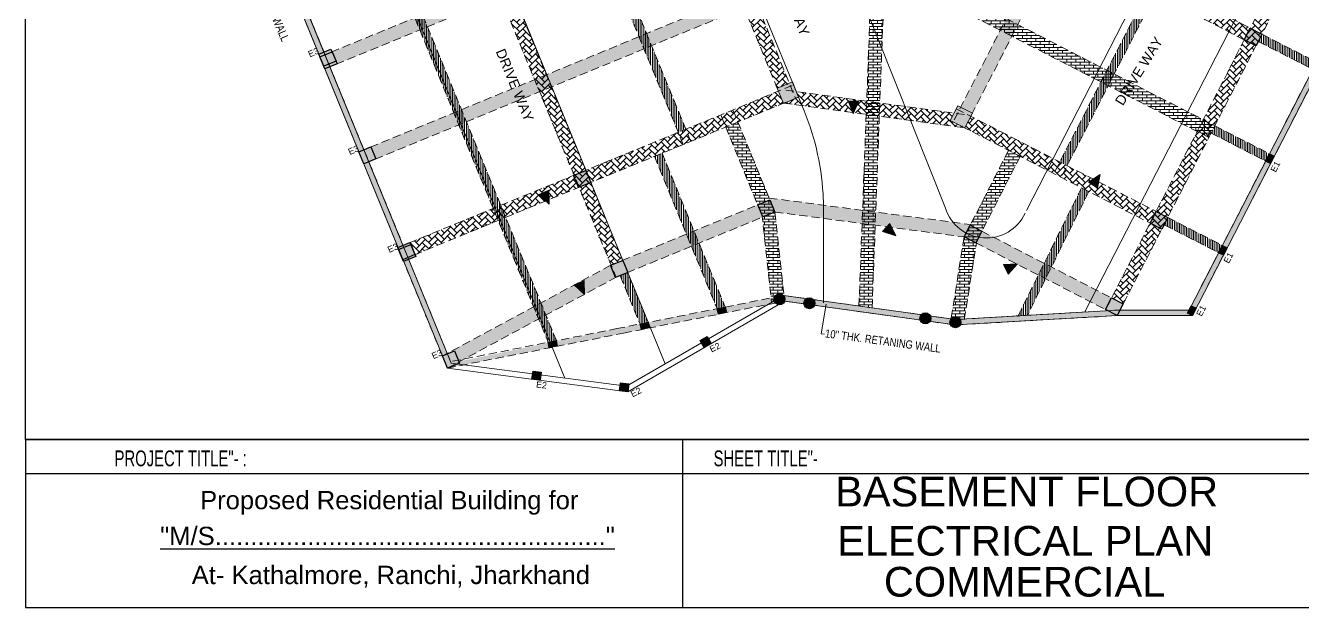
# Model space of a CAD drawing. Header units: inches. Extents: x -13956017 to 293115509, y -946740 to -305538.
# Drawn here: x 1187607 to 1189943, y -916440 to -915376 of the extents above; entities that cross this region are included whole.
import ezdxf
from ezdxf.enums import TextEntityAlignment as Align

# ---------------------------------------------------------------- set-up
doc = ezdxf.new("R2010")
doc.units = ezdxf.units.IN
doc.header["$LTSCALE"] = 6
doc.linetypes.add('CONTINOUS', pattern=[2000000.0, 1000000.0, 1000000.0])
doc.linetypes.add('DASHED2', pattern=[0.375, 0.25, -0.125])
for name, color, linetype in [('A-CUTOUT', 3, 'CONTINOUS'), ('COLL SIZE', 160, 'Continuous'), ('DIM', 7, 'Continuous'), ('door', 5, 'Continuous'), ('FITTING', 24, 'Continuous'), ('WAL', 7, 'Continuous')]:
    doc.layers.add(name, color=color, linetype=linetype)
for name, color, linetype, lineweight in [('col hatch', 13, 'Continuous', 30), ('COL MARK', 210, 'Continuous', 18), ('column', 240, 'Continuous', 25), ('TEX', 250, 'Continuous', 30), ('v.b', 200, 'Continuous', 5), ('W', 250, 'Continuous', 5), ('wall', 7, 'Continuous', 30), ('wall high', 7, 'Continuous', 30), ('wall new', 3, 'Continuous', 25)]:
    doc.layers.add(name, color=color, linetype=linetype, lineweight=lineweight)
doc.styles.add('ARI', font='arial.ttf')
doc.styles.add('style2', font='eurr____.ttf')
doc.styles.add('TYTLE-TEXT', font='swissel.ttf', dxfattribs={"width": 0.75, "height": 250})
doc.dimstyles.new('Copy(2) of AA', dxfattribs={"dimtxt": 12, "dimasz": 4, "dimexe": 0.18, "dimexo": 0, "dimgap": 0.09, "dimtad": 0, "dimdec": 0, "dimzin": 0, "dimdsep": 46, "dimlunit": 3, "dimtxsty": 'ARI', "dimblk": 'OBLIQUE', "dimcen": 0.09, "dimclrd": 7, "dimclre": 7, "dimclrt": 7, "dimadec": 0, "dimazin": 0, "dimtfac": 1, "dimtdec": 0, "dimtofl": 0, "dimtmove": 0, "dimatfit": 3, "dimfxl": 1, "dimtolj": 1, "dimtzin": 0, "dimlwd": 5, "dimlwe": 5, "dimarcsym": 0})
pattern_1 = [(45, (49470.0205, -13240.949), (0, 11.494727835), [24.384, -8.128]), (135, (49475.768, -13235.202), (1e-15, 11.494727835), [24.384, -8.128])]
pattern_2 = [(45, (58243.929, -13240.949), (0, 11.494727835), [24.384, -8.128]), (135, (58249.6764, -13235.202), (1e-15, 11.494727835), [24.384, -8.128])]
pattern_3 = [(0, (58243.929, -13240.949), (0, 5.419344), []), (90, (58243.929, -13240.949), (-8.128, 5.419344), [5.419344, -5.419344])]
pattern_4 = [(0, (49470.0205, -13240.949), (0, 5.419344), []), (90, (49470.0205, -13240.949), (-8.128, 5.419344), [5.419344, -5.419344])]
pattern_5 = [(90, (58243.929, -13240.949), (-3.175, 0), [])]

# ---------------------------------------------------------------- blocks, each defined once
blk = doc.blocks.new('_Oblique')
at = {"layer": 'DIM', "color": 0, "lineweight": -2}
blk.add_line((-0.5, -0.5), (0.5, 0.5), dxfattribs=at)

msp = doc.modelspace()

# ---------------------------------------------------------------- hatches: boundary and pattern name
at = {"layer": 'A-CUTOUT', "lineweight": 0, "ltscale": 0.3, "true_color": 0xffc6b3}
h = msp.add_hatch(dxfattribs=at)
h.set_pattern_fill('AR-BRSTD', color=31, scale=0.08)
h.set_pattern_definition(pattern_3)
h.paths.add_polyline_path([(1189134.4, -915821.1), (1189149.9, -915409.6), (1189159.9, -915144.8), (1189163.2, -915055.9), (1189186.8, -915068), (1189181.6, -915206), (1189171.9, -915461.7), (1189164.6, -915656.8), (1189156.8, -915863.8), (1189155.7, -915892.2), (1189131.8, -915888.9)])
h = msp.add_hatch(dxfattribs=at)
h.set_pattern_fill('AR-BRSTD', color=31, scale=0.08)
h.set_pattern_definition(pattern_3)
h.paths.add_polyline_path([(1188239, -915597.7), (1189157, -915220.5), (1189156, -915246.8), (1188248.2, -915619.8)])
h = msp.add_hatch(dxfattribs=at)
h.set_pattern_fill('AR-BRSTD', color=31, scale=0.08)
h.set_pattern_definition([(0, (58330.0704, -13073.283), (0, 5.419344), []), (90, (58330.07, -13073.283), (-8.128, 5.419344), [5.419344, -5.419344])])
h.paths.add_polyline_path([(1189537.6, -915460.1), (1189771.7, -915580.4), (1189782.7, -915559.1), (1189180, -915249.4), (1189179, -915275.9)])
h = msp.add_hatch(dxfattribs=at)
h.set_pattern_fill('AR-BRSTD', color=31, scale=0.08)
h.set_pattern_definition(pattern_4)
h.paths.add_polyline_path([(1188910.3, -915552.3), (1188977.9, -915715.6), (1188994.7, -915869.7), (1188971.9, -915882.2), (1188954.5, -915722.9), (1188888.1, -915561.4)])
h = msp.add_hatch(dxfattribs=at)
h.set_pattern_fill('AR-BRSTD', color=31, scale=0.08)
h.set_pattern_definition(pattern_4)
h.paths.add_polyline_path([(1189392.9, -915628.5), (1189324.1, -915762.5), (1189300.2, -915912.4), (1189308.8, -915913.6), (1189324.5, -915912.5), (1189347.2, -915770), (1189426.7, -915615.1), (1189405.4, -915604.1)])
at = {"layer": 'col hatch', "ltscale": 100, "true_color": 0x52271e}
h = msp.add_hatch(color=19, dxfattribs=at)
h.dxf.hatch_style = 1
h.paths.add_polyline_path([(1188841.2, -915952), (1188854.2, -915944.5), (1188861.7, -915957.4), (1188848.8, -915965)])
h = msp.add_hatch(color=19, dxfattribs=at)
h.dxf.hatch_style = 1
h.paths.add_polyline_path([(1188535.7, -916008), (1188550.6, -916009.9), (1188548.6, -916024.8), (1188533.7, -916022.8)])
h = msp.add_hatch(color=19, dxfattribs=at)
h.dxf.hatch_style = 1
h.paths.add_polyline_path([(1188695.9, -916029.1), (1188710.8, -916031), (1188708.9, -916045.9), (1188694, -916043.9)])
at = {"layer": 'COL MARK', "lineweight": 30, "true_color": 0xffc6b3}
h = msp.add_hatch(color=31, dxfattribs=at)
h.dxf.hatch_style = 1
h.paths.add_polyline_path([(1188982.2, -915490.3), (1189009.9, -915478.9), (1189021.3, -915506.6), (1188993.6, -915518.1)])
at = {"layer": 'COL MARK'}
h = msp.add_hatch(color=256, dxfattribs=at)
h.dxf.hatch_style = 1
h.paths.add_polyline_path([(1188982.2, -915490.3), (1189009.9, -915478.9), (1189021.3, -915506.6), (1188993.6, -915518.1)])
at = {"layer": 'COL MARK', "lineweight": 30, "true_color": 0xffc6b3}
h = msp.add_hatch(color=31, dxfattribs=at)
h.dxf.hatch_style = 1
h.paths.add_polyline_path([(1189312.4, -915522.6), (1189339.1, -915536.3), (1189325.3, -915563), (1189298.7, -915549.3)])
at = {"layer": 'COL MARK'}
h = msp.add_hatch(color=256, dxfattribs=at)
h.dxf.hatch_style = 1
h.paths.add_polyline_path([(1189312.4, -915522.6), (1189339.1, -915536.3), (1189325.3, -915563), (1189298.7, -915549.3)])
at = {"layer": 'COLL SIZE', "lineweight": 25, "ltscale": 100, "true_color": 0xffc6b3}
h = msp.add_hatch(color=31, dxfattribs=at)
h.dxf.hatch_style = 1
h.paths.add_polyline_path([(1189875.5, -915623.7), (1189882.4, -915610.3), (1189891.3, -915614.9), (1189884.4, -915628.2)])
at = {"layer": 'COLL SIZE', "ltscale": 100}
h = msp.add_hatch(color=256, dxfattribs=at)
h.dxf.hatch_style = 1
h.paths.add_polyline_path([(1189875.5, -915623.6), (1189882.4, -915610.3), (1189891.3, -915614.9), (1189884.4, -915628.2)])
at = {"layer": 'COLL SIZE', "lineweight": 25, "ltscale": 100, "true_color": 0xffc6b3}
h = msp.add_hatch(color=31, dxfattribs=at)
h.dxf.hatch_style = 1
h.paths.add_polyline_path([(1189789.4, -915791.3), (1189796.2, -915778), (1189805.1, -915782.5), (1189798.3, -915795.9)])
at = {"layer": 'COLL SIZE', "ltscale": 100}
h = msp.add_hatch(color=256, dxfattribs=at)
h.dxf.hatch_style = 1
h.paths.add_polyline_path([(1189789.4, -915791.3), (1189796.2, -915778), (1189805.1, -915782.5), (1189798.3, -915795.9)])
at = {"layer": 'COLL SIZE', "lineweight": 25, "ltscale": 100, "true_color": 0xffc6b3}
h = msp.add_hatch(color=31, dxfattribs=at)
h.dxf.hatch_style = 1
h.paths.add_polyline_path([(1188872.6, -915893.8), (1188887.3, -915890.8), (1188889.3, -915900.5), (1188874.7, -915903.6)])
h = msp.add_hatch(color=31, dxfattribs=at)
h.dxf.hatch_style = 1
h.paths.add_polyline_path([(1189732.6, -915901.9), (1189739.4, -915888.5), (1189748.3, -915893.1), (1189741.5, -915906.4)])
at = {"layer": 'COLL SIZE', "ltscale": 100}
h = msp.add_hatch(color=256, dxfattribs=at)
h.dxf.hatch_style = 1
h.paths.add_polyline_path([(1189732.6, -915901.9), (1189739.4, -915888.5), (1189748.3, -915893.1), (1189741.5, -915906.4)])
at = {"layer": 'COLL SIZE', "lineweight": 25, "ltscale": 100, "true_color": 0xffc6b3}
h = msp.add_hatch(color=31, dxfattribs=at)
h.dxf.hatch_style = 1
h.paths.add_polyline_path([(1188731.7, -915921.9), (1188746.4, -915918.8), (1188748.4, -915928.6), (1188733.8, -915931.7)])
h = msp.add_hatch(color=31, dxfattribs=at)
h.dxf.hatch_style = 1
h.paths.add_polyline_path([(1188563.4, -915955.2), (1188578.1, -915952.3), (1188580, -915962.1), (1188565.3, -915965)])
at = {"layer": 'column', "ltscale": 10, "true_color": 0xffc6b3}
h = msp.add_hatch(color=31, dxfattribs=at)
h.dxf.hatch_style = 1
h.paths.add_polyline_path([(1189847.5, -915380.4), (1189868.8, -915391.4), (1189857.9, -915412.8), (1189836.5, -915401.8)])
at = {"layer": 'column', "ltscale": 10}
h = msp.add_hatch(color=256, dxfattribs=at)
h.dxf.hatch_style = 1
h.paths.add_polyline_path([(1189847.5, -915380.4), (1189868.8, -915391.4), (1189857.9, -915412.8), (1189836.5, -915401.8)])
h = msp.add_hatch(color=256, dxfattribs=at)
h.dxf.hatch_style = 1
h.paths.add_polyline_path([(1188143.9, -915428.2), (1188166.1, -915419), (1188175.3, -915441.1), (1188153.1, -915450.3)])
at = {"layer": 'column', "ltscale": 10, "true_color": 0xffc6b3}
h = msp.add_hatch(color=31, dxfattribs=at)
h.dxf.hatch_style = 1
h.paths.add_polyline_path([(1188145.8, -915432.9), (1188168, -915423.7), (1188177.2, -915445.9), (1188155, -915455.1)])
h = msp.add_hatch(color=31, dxfattribs=at)
h.dxf.hatch_style = 1
h.paths.add_polyline_path([(1188216.8, -915606.9), (1188239, -915597.7), (1188248.2, -915619.8), (1188226, -915629)])
at = {"layer": 'column', "ltscale": 10}
h = msp.add_hatch(color=256, dxfattribs=at)
h.dxf.hatch_style = 1
h.paths.add_polyline_path([(1188216.8, -915606.9), (1188239, -915597.7), (1188248.2, -915619.8), (1188226, -915629)])
at = {"layer": 'column', "ltscale": 10, "true_color": 0xffc6b3}
h = msp.add_hatch(color=31, dxfattribs=at)
h.dxf.hatch_style = 1
h.paths.add_polyline_path([(1188609.9, -915649.8), (1188632.1, -915640.7), (1188641.2, -915662.9), (1188619, -915672)])
at = {"layer": 'column', "ltscale": 10}
h = msp.add_hatch(color=256, dxfattribs=at)
h.dxf.hatch_style = 1
h.paths.add_polyline_path([(1188609.9, -915649.8), (1188632.1, -915640.7), (1188641.2, -915662.9), (1188619, -915672)])
at = {"layer": 'column', "ltscale": 10, "true_color": 0xffc6b3}
h = msp.add_hatch(color=31, dxfattribs=at)
h.dxf.hatch_style = 1
h.paths.add_polyline_path([(1188946.7, -915703.8), (1188968.9, -915694.7), (1188978, -915716.9), (1188955.8, -915726)])
at = {"layer": 'column', "ltscale": 10}
h = msp.add_hatch(color=256, dxfattribs=at)
h.dxf.hatch_style = 1
h.paths.add_polyline_path([(1188946.7, -915703.8), (1188968.9, -915694.7), (1188978, -915716.9), (1188955.8, -915726)])
at = {"layer": 'column', "ltscale": 10, "true_color": 0xffc6b3}
h = msp.add_hatch(color=31, dxfattribs=at)
h.dxf.hatch_style = 1
h.paths.add_polyline_path([(1189675.2, -915715.8), (1189696.5, -915726.7), (1189685.6, -915748.1), (1189664.2, -915737.1)])
at = {"layer": 'column', "ltscale": 10}
h = msp.add_hatch(color=256, dxfattribs=at)
h.dxf.hatch_style = 1
h.paths.add_polyline_path([(1189675.2, -915715.8), (1189696.5, -915726.7), (1189685.6, -915748.1), (1189664.2, -915737.1)])
at = {"layer": 'column', "ltscale": 10, "true_color": 0xffc6b3}
h = msp.add_hatch(color=31, dxfattribs=at)
h.dxf.hatch_style = 1
h.paths.add_polyline_path([(1189335, -915741.1), (1189356.4, -915752.1), (1189345.4, -915773.4), (1189324.1, -915762.5)])
at = {"layer": 'column', "ltscale": 10}
h = msp.add_hatch(color=256, dxfattribs=at)
h.dxf.hatch_style = 1
h.paths.add_polyline_path([(1189335, -915741.1), (1189356.4, -915752.1), (1189345.4, -915773.4), (1189324.1, -915762.5)])
at = {"layer": 'column', "ltscale": 10, "true_color": 0xffc6b3}
h = msp.add_hatch(color=31, dxfattribs=at)
h.dxf.hatch_style = 1
h.paths.add_polyline_path([(1188288.3, -915782), (1188310.5, -915772.8), (1188319.7, -915794.9), (1188297.5, -915804.1)])
at = {"layer": 'column', "ltscale": 10}
h = msp.add_hatch(color=256, dxfattribs=at)
h.dxf.hatch_style = 1
h.paths.add_polyline_path([(1188289.8, -915785.5), (1188312, -915776.3), (1188321.2, -915798.5), (1188299, -915807.7)])
at = {"layer": 'column', "ltscale": 10, "true_color": 0xffc6b3}
h = msp.add_hatch(color=31, dxfattribs=at)
h.dxf.hatch_style = 1
h.paths.add_polyline_path([(1188677.5, -915814.4), (1188699.7, -915805.3), (1188708.9, -915827.5), (1188686.7, -915836.6)])
at = {"layer": 'column', "ltscale": 10}
h = msp.add_hatch(color=256, dxfattribs=at)
h.dxf.hatch_style = 1
h.paths.add_polyline_path([(1188677.5, -915814.4), (1188699.7, -915805.3), (1188708.9, -915827.5), (1188686.7, -915836.6)])
at = {"layer": 'column', "ltscale": 10, "true_color": 0xffc6b3}
h = msp.add_hatch(color=31, dxfattribs=at)
h.dxf.hatch_style = 1
edge = h.paths.add_edge_path()
edge.add_arc((1188986.4, -915876.6), 10, 0, 360)
h = msp.add_hatch(color=31, dxfattribs=at)
h.dxf.hatch_style = 1
edge = h.paths.add_edge_path()
edge.add_arc((1188986.4, -915876.6), 10, 0, 360)
at = {"layer": 'column', "ltscale": 10}
h = msp.add_hatch(color=256, dxfattribs=at)
h.dxf.hatch_style = 1
edge = h.paths.add_edge_path()
edge.add_arc((1188986.4, -915876.6), 10, 0, 360)
h = msp.add_hatch(color=256, dxfattribs=at)
h.dxf.hatch_style = 1
edge = h.paths.add_edge_path()
edge.add_arc((1188986.4, -915876.6), 10, 0, 360)
at = {"layer": 'column', "ltscale": 10, "true_color": 0xffc6b3}
h = msp.add_hatch(color=31, dxfattribs=at)
h.dxf.hatch_style = 1
edge = h.paths.add_edge_path()
edge.add_arc((1189041.2, -915883.8), 10, 0, 360)
h = msp.add_hatch(color=31, dxfattribs=at)
h.dxf.hatch_style = 1
edge = h.paths.add_edge_path()
edge.add_arc((1189041.2, -915883.8), 10, 0, 360)
at = {"layer": 'column', "ltscale": 10}
h = msp.add_hatch(color=256, dxfattribs=at)
h.dxf.hatch_style = 1
edge = h.paths.add_edge_path()
edge.add_arc((1189041.2, -915883.8), 10, 0, 360)
h = msp.add_hatch(color=256, dxfattribs=at)
h.dxf.hatch_style = 1
edge = h.paths.add_edge_path()
edge.add_arc((1189041.2, -915883.8), 10, 0, 360)
at = {"layer": 'column', "ltscale": 10, "true_color": 0xffc6b3}
h = msp.add_hatch(color=31, dxfattribs=at)
h.dxf.hatch_style = 1
h.paths.add_polyline_path([(1189593.9, -915874.1), (1189615.2, -915885.1), (1189604.2, -915906.4), (1189582.9, -915895.5)])
at = {"layer": 'column', "ltscale": 10}
h = msp.add_hatch(color=256, dxfattribs=at)
h.dxf.hatch_style = 1
h.paths.add_polyline_path([(1189593.9, -915874.1), (1189615.2, -915885.1), (1189604.2, -915906.4), (1189582.9, -915895.5)])
at = {"layer": 'column', "ltscale": 10, "true_color": 0xffc6b3}
h = msp.add_hatch(color=31, dxfattribs=at)
h.dxf.hatch_style = 1
edge = h.paths.add_edge_path()
edge.add_arc((1189253.2, -915911.4), 10, 0, 360)
h = msp.add_hatch(color=31, dxfattribs=at)
h.dxf.hatch_style = 1
edge = h.paths.add_edge_path()
edge.add_arc((1189253.2, -915911.4), 10, 0, 360)
at = {"layer": 'column', "ltscale": 10}
h = msp.add_hatch(color=256, dxfattribs=at)
h.dxf.hatch_style = 1
edge = h.paths.add_edge_path()
edge.add_arc((1189253.2, -915911.4), 10, 0, 360)
h = msp.add_hatch(color=256, dxfattribs=at)
h.dxf.hatch_style = 1
edge = h.paths.add_edge_path()
edge.add_arc((1189253.2, -915911.4), 10, 0, 360)
at = {"layer": 'column', "ltscale": 10, "true_color": 0xffc6b3}
h = msp.add_hatch(color=31, dxfattribs=at)
h.dxf.hatch_style = 1
edge = h.paths.add_edge_path()
edge.add_arc((1189308.1, -915918.6), 10, 0, 360)
h = msp.add_hatch(color=31, dxfattribs=at)
h.dxf.hatch_style = 1
edge = h.paths.add_edge_path()
edge.add_arc((1189308.1, -915918.6), 10, 0, 360)
at = {"layer": 'column', "ltscale": 10}
h = msp.add_hatch(color=256, dxfattribs=at)
h.dxf.hatch_style = 1
edge = h.paths.add_edge_path()
edge.add_arc((1189308.1, -915918.6), 10, 0, 360)
h = msp.add_hatch(color=256, dxfattribs=at)
h.dxf.hatch_style = 1
edge = h.paths.add_edge_path()
edge.add_arc((1189308.1, -915918.6), 10, 0, 360)
at = {"layer": 'column', "ltscale": 10, "true_color": 0xffc6b3}
h = msp.add_hatch(color=31, dxfattribs=at)
h.dxf.hatch_style = 1
h.paths.add_polyline_path([(1188369.8, -915980.3), (1188392, -915971.1), (1188401.2, -915993.3), (1188379, -916002.5)])
at = {"layer": 'column', "ltscale": 10}
h = msp.add_hatch(color=256, dxfattribs=at)
h.dxf.hatch_style = 1
h.paths.add_polyline_path([(1188369.8, -915980.3), (1188392, -915971.1), (1188401.2, -915993.3), (1188379, -916002.5)])
at = {"layer": 'door', "lineweight": 0, "ltscale": 0.3, "true_color": 0xffc6b3}
h = msp.add_hatch(dxfattribs=at)
h.set_pattern_fill('AR-HBONE', color=31, scale=0.08)
h.set_pattern_definition(pattern_2)
h.paths.add_polyline_path([(1189317.7, -915525.4), (1189723.5, -914735.5), (1189652, -914583.2), (1189470.4, -914403.6), (1189411, -914183.2), (1189185.5, -914218.1), (1188748.2, -914460.5), (1188725.9, -914474.6), (1188524.9, -914615.6), (1188515.2, -914590.7), (1188710.3, -914454), (1189178.6, -914194.5), (1189417.3, -914158), (1189432.7, -914171.6), (1189491.9, -914391.1), (1189668.6, -914566.5), (1189672.7, -914570.9), (1189748.6, -914739.2), (1189339.1, -915536.3)])
h = msp.add_hatch(dxfattribs=at)
h.set_pattern_fill('AR-HBONE', color=31, scale=0.08)
h.set_pattern_definition(pattern_2)
h.paths.add_polyline_path([(1188982.2, -915490.3), (1188600.8, -914562.3), (1188620.8, -914548.3), (1189004.8, -915482.3)])
h = msp.add_hatch(dxfattribs=at)
h.set_pattern_fill('AR-HBONE', color=31, scale=0.08)
h.set_pattern_definition(pattern_1)
h.paths.add_polyline_path([(1190094.7, -914899.2), (1189755.8, -914725.1), (1189729.1, -914711.4), (1189710.4, -914727.1), (1189164.2, -915029.8), (1188868.9, -915135.8), (1188168, -915423.8), (1188177.2, -915445.9), (1188878, -915157.9), (1189163.3, -915055.3), (1189196.8, -915039.1), (1189415.5, -914918), (1189705.6, -914757.2), (1189744.8, -914746.5), (1190083.7, -914920.6)])
h = msp.add_hatch(dxfattribs=at)
h.set_pattern_fill('AR-HBONE', color=31, scale=0.08)
h.set_pattern_definition(pattern_1)
h.paths.add_polyline_path([(1189625.6, -915864.8), (1190105.1, -914931.6), (1190083.7, -914920.6), (1189593.9, -915874.1), (1189615.2, -915885.1)])
h = msp.add_hatch(dxfattribs=at)
h.set_pattern_fill('AR-HBONE', color=31, scale=0.08)
h.set_pattern_definition(pattern_1)
h.paths.add_polyline_path([(1188340.4, -914994), (1188362.6, -914984.9), (1188699.7, -915805.3), (1188677.7, -915814.4)])
h = msp.add_hatch(dxfattribs=at)
h.set_pattern_fill('AR-HBONE', color=31, scale=0.08)
h.set_pattern_definition(pattern_1)
h.paths.add_polyline_path([(1189623.7, -915292.5), (1189857.9, -915412.8), (1189868.8, -915391.4), (1189190.3, -915042.8), (1189163.2, -915055.9)])
h = msp.add_hatch(dxfattribs=at)
h.set_pattern_fill('AR-HBONE', color=31, scale=0.08)
h.set_pattern_definition(pattern_1)
h.paths.add_polyline_path([(1188747.7, -915619.1), (1188993.6, -915518), (1188984.5, -915495.9), (1188310.5, -915772.8), (1188319.7, -915794.9)])
h = msp.add_hatch(dxfattribs=at)
h.set_pattern_fill('AR-HBONE', color=31, scale=0.08)
h.set_pattern_definition(pattern_2)
h.paths.add_polyline_path([(1189017.2, -915496.6), (1189021.3, -915506.6), (1188994.5, -915517.7), (1189325.3, -915563), (1189298.7, -915549.3), (1189303.5, -915535.8)])
h = msp.add_hatch(dxfattribs=at)
h.set_pattern_fill('AR-HBONE', color=31, scale=0.08)
h.set_pattern_definition(pattern_1)
h.paths.add_polyline_path([(1189451.4, -915627.8), (1189685.6, -915748.1), (1189696.6, -915726.8), (1189336.3, -915541.7), (1189325.3, -915563)])
h = msp.add_hatch(dxfattribs=at)
h.set_pattern_fill('AR-HBONE', color=31, scale=0.08)
h.set_pattern_definition(pattern_1)
h.paths.add_polyline_path([(1188400.3, -915991.1), (1188686.7, -915836.6), (1188978, -915716.9), (1189324.1, -915762.5), (1189582.9, -915895.5), (1189593.9, -915874.1), (1189335, -915741.1), (1189331.2, -915739.2), (1188974.6, -915692.2), (1188968.8, -915694.6), (1188677.5, -915814.4), (1188391, -915968.9)])
at = {"layer": 'FITTING', "lineweight": 0, "ltscale": 0.3, "true_color": 0xffc6b3}
h = msp.add_hatch(dxfattribs=at)
h.set_pattern_fill('ANSI31', color=31, angle=45)
h.set_pattern_definition(pattern_5)
h.paths.add_polyline_path([(1188527.1, -915866.7), (1188563.4, -915955.2), (1188578.4, -915952.2), (1188094.4, -914774.5), (1188080.5, -914780.2), (1188291.4, -915293.4), (1188434, -915640.3)])
h = msp.add_hatch(dxfattribs=at)
h.set_pattern_fill('ANSI31', color=31, angle=45)
h.set_pattern_definition(pattern_5)
h.paths.add_polyline_path([(1189512.3, -915599.6), (1189499.1, -915625.3), (1189512.4, -915632.2), (1189921, -914837), (1189907.6, -914830.1)])
h = msp.add_hatch(dxfattribs=at)
h.set_pattern_fill('ANSI31', color=31, angle=45)
h.set_pattern_definition([(90, (58241.1543, -13242.0894), (-3.175, 0), [])])
h.paths.add_polyline_path([(1188550.7, -914921.9), (1188815.2, -915565.4), (1188801.3, -915571.1), (1188531.8, -914915.3), (1188545.7, -914909.6)])
h = msp.add_hatch(dxfattribs=at)
h.set_pattern_fill('ANSI31', color=31, angle=45)
h.set_pattern_definition([(90, (57996.5788, -13722.2893), (-3.175, 0), [])])
h.paths.add_polyline_path([(1189877.4, -915396), (1189968.5, -915442.8), (1189961.6, -915456.1), (1189861.8, -915404.9), (1189868.7, -915391.5)])
h = msp.add_hatch(dxfattribs=at)
h.set_pattern_fill('ANSI31', color=31, angle=45)
h.set_pattern_definition([(90, (57910.4174, -13889.958), (-3.175, 0), [])])
h.paths.add_polyline_path([(1189791.2, -915563.7), (1189882.3, -915610.5), (1189875.4, -915623.8), (1189775.7, -915572.6), (1189782.5, -915559.2)])
h = msp.add_hatch(dxfattribs=at)
h.set_pattern_fill('ANSI31', color=31, angle=45)
h.set_pattern_definition(pattern_5)
h.paths.add_polyline_path([(1188765.4, -915633.5), (1188757.7, -915615), (1188771.6, -915609.3), (1188887.3, -915890.8), (1188872.3, -915893.7)])
h = msp.add_hatch(dxfattribs=at)
h.set_pattern_fill('ANSI31', color=31, angle=45)
h.set_pattern_definition(pattern_5)
h.paths.add_polyline_path([(1189513.5, -915723.7), (1189538.8, -915672.8), (1189552.2, -915679.6), (1189439.8, -915905.9), (1189422.6, -915906.9)])
h = msp.add_hatch(dxfattribs=at)
h.set_pattern_fill('ANSI31', color=31, angle=45)
h.set_pattern_definition([(90, (57824.2613, -14057.6167), (-3.175, 0), [])])
h.paths.add_polyline_path([(1189705.1, -915731.3), (1189796.1, -915778.1), (1189789.3, -915791.5), (1189689.5, -915740.2), (1189696.4, -915726.9)])
h = msp.add_hatch(dxfattribs=at)
h.set_pattern_fill('ANSI31', color=31, angle=45)
h.set_pattern_definition([(90, (58103.0232, -13269.0215), (-3.175, 0), [])])
h.paths.add_polyline_path([(1188696.9, -915837.8), (1188695, -915833.2), (1188708.9, -915827.5), (1188746.4, -915918.8), (1188731.4, -915921.8)])
at = {"layer": 'W', "ltscale": 10}
h = msp.add_hatch(color=256, dxfattribs=at)
h.dxf.hatch_style = 1
h.paths.add_polyline_path([(1189111.8, -915513.4), (1189121.1, -915537.2), (1189131.7, -915514)])
h = msp.add_hatch(color=256, dxfattribs=at)
h.dxf.hatch_style = 1
h.paths.add_polyline_path([(1189568.3, -915673.2), (1189572.8, -915648.1), (1189551.6, -915662.3)])
h = msp.add_hatch(color=256, dxfattribs=at)
h.dxf.hatch_style = 1
h.paths.add_polyline_path([(1188546.5, -915684.8), (1188565, -915702.3), (1188564.8, -915676.8)])
h = msp.add_hatch(color=256, dxfattribs=at)
h.dxf.hatch_style = 1
h.paths.add_polyline_path([(1189175, -915752.8), (1189199.4, -915760.4), (1189187.9, -915737.6)])
h = msp.add_hatch(color=256, dxfattribs=at)
h.dxf.hatch_style = 1
h.paths.add_polyline_path([(1189404.7, -915830.9), (1189421.6, -915811.8), (1189396.1, -915813)])
h = msp.add_hatch(color=256, dxfattribs=at)
h.dxf.hatch_style = 1
h.paths.add_polyline_path([(1188611.1, -915850), (1188629.6, -915867.6), (1188629.3, -915842.1)])
at = {"layer": 'wall new', "lineweight": 9, "ltscale": 6, "true_color": 0xffc6b3}
h = msp.add_hatch(dxfattribs=at)
h.set_pattern_fill('AR-CONC', color=31, scale=0.06)
h.set_pattern_definition([(50, (67980.661, -13240.949), (10.93108014, -0.95634513), [1.143, -12.573]), (355, (67980.661, -13240.949), (-2.114605285, 11.46341071), [0.9144, -10.05843505]), (100.4514447, (67981.572, -13241.029), (8.816474825, 10.507065115), [0.97140053, -10.68541468]), (46.1842, (67980.66, -13237.901), (16.26474245, -2.52253968), [1.7145, -18.8595]), (96.6355576, (67982.016, -13238.111), (14.24424804, 14.84556748), [1.45710139, -16.02813649]), (351.1841512, (67980.66, -13237.901), (14.24424804, 14.84556748), [1.37159802, -15.08758392]), (21, (67982.185, -13238.663), (9.096863476, -6.13591189), [1.143, -12.573]), (326, (67982.185, -13238.663), (3.7081217, 11.05127797), [0.9144, -10.0584]), (71.451445, (67982.943, -13239.174), (12.80498516, 4.91536613), [0.97140053, -10.68539626]), (37.5, (67980.6607, -13240.949), (0.185316195, 5.073302332), [0, -9.93648, 0, -10.2108, 0, -10.0965]), (7.5, (67980.6607, -13240.949), (4.00917975, 6.01083449), [0, -5.82168, 0, -9.70788, 0, -3.8481]), (327.5, (67977.262, -13240.949), (8.13543571, -0.34372464), [0, -3.81, 0, -11.8872, 0, -15.7734]), (317.5, (67975.738, -13240.949), (8.887750883, 1.525589462), [0, -4.953, 0, -7.89432, 0, -11.2014])])
h.paths.add_polyline_path([(1189176.3, -915905.2), (1189307.4, -915923.5), (1189416.1, -915917.3), (1189530.7, -915910.7), (1189604.2, -915906.4), (1189741.5, -915906.4), (1190465.9, -914496.6), (1189335.3, -913374), (1188682.7, -913641.5), (1188741.9, -913785), (1187653.7, -914230.5), (1188379, -916002.5), (1188696.2, -915939.5), (1188995.8, -915879.9)])
h.paths.add_polyline_path([(1189177.6, -915895.3), (1189307.8, -915913.5), (1189415.5, -915907.3), (1189530.2, -915900.7), (1189604, -915896.4), (1189735.4, -915896.4), (1190453.7, -914498.6), (1189333, -913385.8), (1188695.7, -913646.9), (1188755, -913790.5), (1187666.8, -914235.9), (1188386.1, -915993.3), (1188693.8, -915929.3), (1188993.8, -915869.5)], flags=16)

# ---------------------------------------------------------------- linework, layer by layer
at = {"layer": 'col hatch', "color": 19, "ltscale": 100, "true_color": 0x52271e}
for points, elevation in [([(1188841.2, -915952), (1188854.2, -915944.5), (1188861.7, -915957.4), (1188848.8, -915965), (1188841.2, -915952)], 886.4), ([(1188535.7, -916008), (1188550.6, -916009.9), (1188548.6, -916024.8), (1188533.7, -916022.8), (1188535.7, -916008)], -2162.3), ([(1188695.9, -916029.1), (1188710.8, -916031), (1188708.9, -916045.9), (1188694, -916043.9), (1188695.9, -916029.1)], -84.6)]:
    msp.add_lwpolyline(points, dxfattribs=dict(at, elevation=elevation))
at = {"layer": 'COL MARK', "color": 31, "true_color": 0xffc6b3, "elevation": -84.6}
for points in [[(1188982.2, -915490.3), (1189009.9, -915478.9), (1189021.3, -915506.6), (1188993.6, -915518.1)], [(1189312.4, -915522.6), (1189339.1, -915536.3), (1189325.3, -915563), (1189298.7, -915549.3)]]:
    msp.add_lwpolyline(points, close=True, dxfattribs=at)
at = {"layer": 'COL MARK', "elevation": -84.6}
for points in [[(1188982.2, -915490.3), (1189009.9, -915478.9), (1189021.3, -915506.6), (1188993.6, -915518.1)], [(1189312.4, -915522.6), (1189339.1, -915536.3), (1189325.3, -915563), (1189298.7, -915549.3)]]:
    msp.add_lwpolyline(points, close=True, dxfattribs=at)
at = {"layer": 'COLL SIZE', "color": 31, "lineweight": 25, "ltscale": 100, "true_color": 0xffc6b3}
for points, elevation in [([(1189875.5, -915623.7), (1189882.4, -915610.3), (1189891.3, -915614.9), (1189884.4, -915628.2), (1189875.5, -915623.7)], 3649.8), ([(1189789.4, -915791.3), (1189796.2, -915778), (1189805.1, -915782.5), (1189798.3, -915795.9), (1189789.4, -915791.3)], -84.6), ([(1188872.6, -915893.8), (1188887.3, -915890.8), (1188889.3, -915900.5), (1188874.7, -915903.6), (1188872.6, -915893.8)], -84.6), ([(1189732.6, -915901.9), (1189739.4, -915888.5), (1189748.3, -915893.1), (1189741.5, -915906.4), (1189732.6, -915901.9)], -4053.8), ([(1188731.7, -915921.9), (1188746.4, -915918.8), (1188748.4, -915928.6), (1188733.8, -915931.7), (1188731.7, -915921.9)], -84.6), ([(1188563.4, -915955.2), (1188578.1, -915952.3), (1188580, -915962.1), (1188565.3, -915965), (1188563.4, -915955.2)], -1122)]:
    msp.add_lwpolyline(points, dxfattribs=dict(at, elevation=elevation))
at = {"layer": 'COLL SIZE', "ltscale": 100}
for points, elevation in [([(1189875.5, -915623.6), (1189882.4, -915610.3), (1189891.3, -915614.9), (1189884.4, -915628.2), (1189875.5, -915623.6)], -84.6), ([(1189789.4, -915791.3), (1189796.2, -915778), (1189805.1, -915782.5), (1189798.3, -915795.9), (1189789.4, -915791.3)], -84.6), ([(1189732.6, -915901.9), (1189739.4, -915888.5), (1189748.3, -915893.1), (1189741.5, -915906.4), (1189732.6, -915901.9)], -4053.8)]:
    msp.add_lwpolyline(points, dxfattribs=dict(at, elevation=elevation))
at = {"layer": 'column', "color": 31, "ltscale": 10, "true_color": 0xffc6b3}
for points, elevation in [([(1189847.5, -915380.4), (1189868.8, -915391.4), (1189857.9, -915412.8), (1189836.5, -915401.8), (1189847.5, -915380.4)], -84.6), ([(1188145.8, -915432.9), (1188168, -915423.7), (1188177.2, -915445.9), (1188155, -915455.1), (1188145.8, -915432.9)], -84.6), ([(1188216.8, -915606.9), (1188239, -915597.7), (1188248.2, -915619.8), (1188226, -915629), (1188216.8, -915606.9)], -2210.5), ([(1188609.9, -915649.8), (1188632.1, -915640.7), (1188641.2, -915662.9), (1188619, -915672), (1188609.9, -915649.8)], -84.6), ([(1188946.7, -915703.8), (1188968.9, -915694.7), (1188978, -915716.9), (1188955.8, -915726), (1188946.7, -915703.8)], -84.6), ([(1189675.2, -915715.8), (1189696.5, -915726.7), (1189685.6, -915748.1), (1189664.2, -915737.1), (1189675.2, -915715.8)], -84.6), ([(1189335, -915741.1), (1189356.4, -915752.1), (1189345.4, -915773.4), (1189324.1, -915762.5), (1189335, -915741.1)], -84.6), ([(1188288.3, -915782), (1188310.5, -915772.8), (1188319.7, -915794.9), (1188297.5, -915804.1), (1188288.3, -915782)], -84.6), ([(1188677.5, -915814.4), (1188699.7, -915805.3), (1188708.9, -915827.5), (1188686.7, -915836.6), (1188677.5, -915814.4)], -84.6), ([(1189593.9, -915874.1), (1189615.2, -915885.1), (1189604.2, -915906.4), (1189582.9, -915895.5), (1189593.9, -915874.1)], -4053.8), ([(1188369.8, -915980.3), (1188392, -915971.1), (1188401.2, -915993.3), (1188379, -916002.5), (1188369.8, -915980.3)], -4171.1)]:
    msp.add_lwpolyline(points, dxfattribs=dict(at, elevation=elevation))
at = {"layer": 'column', "ltscale": 10}
for points, elevation in [([(1189847.5, -915380.4), (1189868.8, -915391.4), (1189857.9, -915412.8), (1189836.5, -915401.8), (1189847.5, -915380.4)], -84.6), ([(1188143.9, -915428.2), (1188166.1, -915419), (1188175.3, -915441.1), (1188153.1, -915450.3), (1188143.9, -915428.2)], -4170.6), ([(1188216.8, -915606.9), (1188239, -915597.7), (1188248.2, -915619.8), (1188226, -915629), (1188216.8, -915606.9)], -2210.5), ([(1188609.9, -915649.8), (1188632.1, -915640.7), (1188641.2, -915662.9), (1188619, -915672), (1188609.9, -915649.8)], -84.6), ([(1188946.7, -915703.8), (1188968.9, -915694.7), (1188978, -915716.9), (1188955.8, -915726), (1188946.7, -915703.8)], -84.6), ([(1189675.2, -915715.8), (1189696.5, -915726.7), (1189685.6, -915748.1), (1189664.2, -915737.1), (1189675.2, -915715.8)], -84.6), ([(1189335, -915741.1), (1189356.4, -915752.1), (1189345.4, -915773.4), (1189324.1, -915762.5), (1189335, -915741.1)], -84.6), ([(1188289.8, -915785.5), (1188312, -915776.3), (1188321.2, -915798.5), (1188299, -915807.7), (1188289.8, -915785.5)], -4170.6), ([(1188677.5, -915814.4), (1188699.7, -915805.3), (1188708.9, -915827.5), (1188686.7, -915836.6), (1188677.5, -915814.4)], -84.6), ([(1189593.9, -915874.1), (1189615.2, -915885.1), (1189604.2, -915906.4), (1189582.9, -915895.5), (1189593.9, -915874.1)], -4053.8), ([(1188369.8, -915980.3), (1188392, -915971.1), (1188401.2, -915993.3), (1188379, -916002.5), (1188369.8, -915980.3)], -4171.1)]:
    msp.add_lwpolyline(points, dxfattribs=dict(at, elevation=elevation))
at = {"layer": 'column', "color": 31, "ltscale": 10, "true_color": 0xffc6b3}
for centre in [(1188986.4, -915876.6, 3884.5), (1188986.4, -915876.6, -84.6), (1189041.2, -915883.8, 3884.5), (1189041.2, -915883.8, -84.6), (1189253.2, -915911.4, 3884.5), (1189253.2, -915911.4, -84.6), (1189308.1, -915918.6, 3884.5), (1189308.1, -915918.6, -84.6)]:
    msp.add_circle(centre, 10, dxfattribs=at)
at = {"layer": 'column', "ltscale": 10}
for centre in [(1188986.4, -915876.6, 3884.5), (1188986.4, -915876.6, -84.6), (1189041.2, -915883.8, 3884.5), (1189041.2, -915883.8, -84.6), (1189253.2, -915911.4, 3884.5), (1189253.2, -915911.4, -84.6), (1189308.1, -915918.6, 3884.5), (1189308.1, -915918.6, -84.6)]:
    msp.add_circle(centre, 10, dxfattribs=at)
at = {"layer": 'TEX', "lineweight": 25, "ltscale": 0.3}
msp.add_lwpolyline([(1191395, -916133.2), (1187607.5, -916133.2), (1187607.5, -913266.1), (1191395, -913266.1)], close=True, dxfattribs=at)
at = {"layer": 'v.b', "color": 31, "linetype": 'DASHED2', "ltscale": 10, "true_color": 0xffc6b3}
for p, q in [((1188379, -916002.5, -4171.1), (1187653.7, -914230.5, 956.3)), ((1188386.1, -915993.3, -4099.8), (1187666.8, -914235.9, 956.3)), ((1190453.7, -914498.6, -4170.6), (1189735.4, -915896.4, -4053.8)), ((1190465.9, -914496.6, -4171.1), (1189741.5, -915906.4, -4053.8)), ((1188620.8, -914548.3, 2037.2), (1189015.8, -915508.9, -84.6)), ((1188600.8, -914562.3, 2444), (1188993.6, -915518.1, -84.6)), ((1189734.5, -914714.2, -84.6), (1189304, -915552.1, -84.6)), ((1189755.8, -914725.1, -84.6), (1189325.3, -915563, -84.6)), ((1188080.5, -914780, -8140.2), (1188563.4, -915955.2, -1122)), ((1188094.3, -914774.3, -8140.2), (1188578.4, -915952.2, -82.5)), ((1189918.6, -914808.8, 1899.9), (1189488.1, -915646.6, 1899.9)), ((1189931.9, -914815.6, 1899.9), (1189501.5, -915653.5, 1899.9)), ((1188522.7, -914893.1, -84.6), (1188810.5, -915593.3, -84.6)), ((1188536.6, -914887.4, -84.6), (1188824.3, -915587.6, -84.6)), ((1190094.7, -914899.2, 3884.5), (1189582.9, -915895.5, 3884.5)), ((1190116.1, -914910.2, 3884.5), (1189604.2, -915906.4, 3884.5)), ((1188331.2, -914971.8, -84.6), (1188687.8, -915836.2, -99.3)), ((1188353.4, -914962.7, -84.6), (1188746.4, -915918.8, -84.6)), ((1189131.8, -915888.9, -84.3), (1189164.2, -915029.8, -84.6)), ((1189155.7, -915892.7, -84.3), (1189188.2, -915030.7, -84.6)), ((1189190.3, -915042.8, -84.6), (1189868.8, -915391.4, -84.6)), ((1189162.6, -915055.6, -84.6), (1189857.9, -915412.8, -84.6)), ((1188145.8, -915432.9, -84.6), (1188868.9, -915135.8, -84.6)), ((1188155, -915455.1, -84.6), (1188878, -915157.9, -84.6)), ((1188216.9, -915606.8, -2210.5), (1189158.4, -915219.9, -58.3)), ((1188226, -915629, -2210.5), (1189156, -915246.8, -84.6)), ((1189180, -915249.4, -84.6), (1189782.7, -915559.1, -84.6)), ((1189179, -915275.9, -84.6), (1189771.7, -915580.4, -84.6)), ((1189868.8, -915391.4, -84.6), (1189968.5, -915442.7, -84.6)), ((1189862, -915404.8, -84.6), (1189961.7, -915456, -84.6)), ((1188288.3, -915781.9, -84.6), (1189012.2, -915484.5, -84.6)), ((1188297.5, -915804.1, -84.6), (1189021.3, -915506.6, -84.6)), ((1188997.7, -915493.9, -84.6), (1189328.6, -915539.2, -84.6)), ((1188901.2, -915530.1, -84.6), (1188978, -915716.9, -84.6)), ((1188994.5, -915517.7, -84.6), (1189325.3, -915563, -84.6)), ((1189309.6, -915528, -84.6), (1189696.5, -915726.7, -84.6)), ((1188879, -915539.2, -84.6), (1188955.8, -915726, -84.6)), ((1189298.7, -915549.3, -84.6), (1189685.6, -915748.1, -84.6)), ((1189782.7, -915559.1, -84.6), (1189882.4, -915610.3, 3649.7)), ((1189775.8, -915572.4, -84.6), (1189875.5, -915623.7, 3649.7)), ((1189405.4, -915604.1, -84.6), (1189324.1, -915762.5, 7853.6)), ((1188757.7, -915615, -84.6), (1188872.3, -915893.7, -84.6)), ((1188771.6, -915609.3, -84.6), (1188887.3, -915890.8, -84.6)), ((1189426.7, -915615.1, -84.6), (1189345.4, -915773.4, 7853.6)), ((1189538.8, -915672.8, -84.6), (1189420.6, -915911, 8737.3)), ((1188677.5, -915814.4, -84.6), (1188968.9, -915694.7, -84.6)), ((1188967.5, -915691.3, -84.7), (1189335.7, -915739.8, -84.3)), ((1189552.2, -915679.5, -84.6), (1189439.8, -915905.9, 8302.4)), ((1188686.7, -915836.6, -84.6), (1188978, -915716.9, -84.6)), ((1188954.2, -915719.5, -84.6), (1188971.9, -915882.5, 1818.1)), ((1188978, -915716.9, -84.6), (1188995.8, -915879.9, 1818.1)), ((1188978, -915716.9, -84.6), (1189324.1, -915762.5, -84.3)), ((1189689.7, -915740.1, -84.6), (1189789.4, -915791.3, -84.6)), ((1189696.5, -915726.7, -84.6), (1189796.3, -915778, -84.6)), ((1189324.1, -915762.5, -84.6), (1189300.2, -915912.4, 3828.5)), ((1189347.8, -915766.3, -84.6), (1189323.9, -915916.2, 3828.5)), ((1189356.4, -915752.1, 6783.3), (1189597.7, -915876.1, 3267.5)), ((1189345.4, -915773.4, -84.6), (1189586.7, -915897.4, -3600.4)), ((1188677.5, -915814.4, -84.6), (1188369.9, -915980.3, -4171.1)), ((1188688.9, -915835.6, -84.6), (1188381.3, -916001.4, -4171.1)), ((1188695, -915833.2, -84.6), (1188732.5, -915924.5, -84.6)), ((1188688.7, -915930.3, -1144), (1188993.8, -915869.5, 1837.8)), ((1188701.3, -915938.4, -1042.1), (1188995.8, -915879.9, 1818.1)), ((1188993.8, -915869.5, 1837.8), (1189308.8, -915913.6, 3884.5)), ((1188995.8, -915879.9, 1818.1), (1189307.4, -915923.5, 3884.5)), ((1189306.8, -915913.6, 3884.5), (1189603.7, -915896.4, -4053.8)), ((1189307.4, -915923.5, 3884.5), (1189604.2, -915906.4, -4053.8)), ((1189604.2, -915896.4, -4053.8), (1189735.4, -915896.4, -4053.8)), ((1189604.2, -915906.4, -4053.8), (1189741.5, -915906.4, -4053.8)), ((1188388.6, -915990, -4058.8), (1188688.7, -915930.3, -1144)), ((1188379, -916002.5, -4171.1), (1188701.3, -915938.4, -1042.1))]:
    msp.add_line(p, q, dxfattribs=at)
at = {"layer": 'W', "ltscale": 10}
for p, q in [((1188379, -916002.5, -4171.1), (1187653.7, -914230.5, 956.3)), ((1188386.1, -915993.3, -4099.8), (1187666.8, -914235.9, 956.3)), ((1190453.7, -914498.6, -4170.6), (1189735.4, -915896.4, -4053.8)), ((1190465.9, -914496.6, -4171.1), (1189741.5, -915906.4, -4053.8)), ((1190061.8, -914893.6, 3884.5), (1189544.7, -915899.8, -2477.5)), ((1188990.3, -914957.7, -84.6), (1189289.9, -915710, -407.1)), ((1188826.9, -915033.6, -84.6), (1189031.7, -915531.8, -84.6)), ((1188452.9, -915200.7, -84.6), (1188777.6, -915994.6, 404.3)), ((1189698, -915207.7, 9.3), (1189437.9, -915714, -1613.6)), ((1188267.3, -915220.9, -4171.1), (1188593.6, -916020.6, 3884.5)), ((1189066.6, -915694.3, -84.6), (1189066.6, -915882.8, -84.6)), ((1188706.8, -916035.5, -65.1), (1188993.8, -915869.5, 1837.8)), ((1188708.9, -916045.9, -84.6), (1188995.8, -915879.9, 1818.1)), ((1188993.8, -915869.5, 1837.8), (1189308.8, -915913.6, 3884.5)), ((1188995.8, -915879.9, 1818.1), (1189307.4, -915923.5, 3884.5)), ((1189306.8, -915913.6, 3884.5), (1189603.7, -915896.4, -4053.8)), ((1189307.4, -915923.5, 3884.5), (1189604.2, -915906.4, -4053.8)), ((1189604.2, -915896.4, -4053.8), (1189735.4, -915896.4, -4053.8)), ((1189604.2, -915906.4, -4053.8), (1189741.5, -915906.4, -4053.8)), ((1188379, -916002.5, -4171.1), (1188708.9, -916045.9, -84.6)), ((1188386.1, -915993.3, -4099.8), (1188706.8, -916035.5, -65.1))]:
    msp.add_line(p, q, dxfattribs=at)
at = {"layer": 'W', "lineweight": 5, "ltscale": 20}
msp.add_line((1187607.5, -916133.2), (1188771.5, -916133.2), dxfattribs=at)
at = {"layer": 'W', "ltscale": 10}
for points, elevation in [([(1189176.3, -915905.2), (1189307.4, -915923.5), (1189416.1, -915917.3), (1189530.7, -915910.7), (1189604.2, -915906.4), (1189741.5, -915906.4), (1190465.9, -914496.6), (1189335.3, -913374), (1188682.7, -913641.5), (1188741.9, -913785), (1187653.7, -914230.5), (1188379, -916002.5), (1188708.9, -916045.9), (1188995.8, -915879.9), (1189176.3, -915905.2)], 3014.8), ([(1189568.3, -915673.2), (1189572.8, -915648.1), (1189551.6, -915662.3), (1189568.3, -915673.2)], -3396.4)]:
    msp.add_lwpolyline(points, dxfattribs=dict(at, elevation=elevation))
at = {"layer": 'W', "ltscale": 10, "elevation": 3014.8}
msp.add_lwpolyline([(1189177.6, -915895.3), (1189307.8, -915913.5), (1189415.5, -915907.3), (1189530.2, -915900.7), (1189604, -915896.4), (1189735.4, -915896.4), (1190453.7, -914498.6), (1189333, -913385.8), (1188695.7, -913646.9), (1188755, -913790.5), (1187666.8, -914235.9), (1188386.1, -915993.3), (1188706.8, -916035.5), (1188993.8, -915869.5)], close=True, dxfattribs=at)
at = {"layer": 'W', "ltscale": 10}
for points in [[(1189111.8, -915513.4), (1189121.1, -915537.2), (1189131.7, -915514), (1189111.8, -915513.4)], [(1188546.5, -915684.8), (1188565, -915702.3), (1188564.8, -915676.8), (1188546.5, -915684.8)], [(1189175, -915752.8), (1189199.4, -915760.4), (1189187.9, -915737.6), (1189175, -915752.8)], [(1189404.7, -915830.9), (1189421.6, -915811.8), (1189396.1, -915813), (1189404.7, -915830.9)], [(1188611.1, -915850), (1188629.6, -915867.6), (1188629.3, -915842.1), (1188611.1, -915850)]]:
    msp.add_lwpolyline(points, dxfattribs=at)
for centre, radius, start, end in [((1188586.5, -915712.4, -84.6), 480.4, 2.1632, 22.089), ((1189364.6, -915685.9, -1097.3), 78.5, 197.8681, 334.8195)]:
    msp.add_arc(centre, radius, start, end, dxfattribs=at)
at = {"layer": 'WAL', "color": 250, "lineweight": 9, "ltscale": 100}
msp.add_lwpolyline([(1187607.5, -916133.2), (1191395, -916133.2), (1191395, -916440.4), (1187607.5, -916440.4)], close=True, dxfattribs=at)
at = {"layer": 'wall high', "lineweight": 25}
for p, q in [((1187607.5, -916133.2), (1190625.8, -916133.2)), ((1187607.5, -916133.2), (1190625.8, -916133.2)), ((1187607.5, -916133.2), (1190625.8, -916133.2)), ((1187607.5, -916133.2), (1190625.8, -916133.2)), ((1187607.5, -916133.2), (1187607.5, -916440.4)), ((1190625.8, -916133.2), (1187607.5, -916133.2)), ((1188808.8, -916133.2), (1188808.8, -916440.4)), ((1187607.5, -916195.2), (1187844.5, -916195.2)), ((1187844.5, -916195.2), (1189988, -916195.2)), ((1187607.5, -916440.4), (1190625.8, -916440.4))]:
    msp.add_line(p, q, dxfattribs=at)
msp.add_lwpolyline([(1187607.5, -916440.4), (1190625.8, -916440.4), (1190625.8, -916133.2), (1187607.5, -916133.2)], close=True, dxfattribs=at)

# ---------------------------------------------------------------- texts
at = {"layer": 'COLL SIZE', "color": 31, "linetype": 'ByBlock', "true_color": 0xffc6b3, "style": 'TYTLE-TEXT', "width": 0.813384}
for rotation, p in [(293.2458, (1187992.5, -915211.1, -227)), (352.379, (1189069.1, -915946.1, -7270.9))]:
    msp.add_text('10" THK. RETANING WALL', height=15.007, rotation=rotation, dxfattribs=at).set_placement(p)
at = {"layer": 'COLL SIZE', "linetype": 'ByBlock', "style": 'TYTLE-TEXT', "width": 0.813384}
msp.add_text('10" THK. RETANING WALL', height=15.007, rotation=352.379, dxfattribs=at).set_placement((1189069.1, -915946.1, -85))
at = {"layer": 'wall', "style": 'ARI'}
for s, height, rotation, p in [('DRIVE WAY', 18, 292.4406, (1188971.5, -915266.2, -9861.2)), ('DRIVE WAY', 18, 58.2593, (1189614.3, -915523.7, -7835.1)), ('E3', 11.52, 23.7257, (1188127.4, -915434.1, 5311.6)), ('DRIVE WAY', 18, 292.4406, (1188467.1, -915422.9, -5933.6)), ('E3', 11.52, 23.7257, (1188200.6, -915612.8, 7663.6)), ('E1', 11.52, 62.6881, (1189893.9, -915645.2, 2662.7)), ('E3', 11.52, 23.7257, (1188272.7, -915791.9, 5311.6)), ('E1', 11.52, 62.6881, (1189808, -915812, 2662.7)), ('E1', 11.52, 62.6881, (1189758.2, -915908.9, -2100.2)), ('E2', 11.52, 26.3596, (1188862.1, -915974, 3863.7)), ('E3', 11.52, 23.7257, (1188353.4, -915986.3, 5310.9)), ('E2', 11.52, 354.0306, (1188540.8, -916038, 3863.7)), ('E2', 11.52, 26.3596, (1188717.5, -916056, 3863.7))]:
    msp.add_text(s, height=height, rotation=rotation, dxfattribs=at).set_placement(p)
for s, p in [('Proposed Residential Building for', (1188272.7, -916243.9)), ('At- Kathalmore, Ranchi, Jharkhand', (1188275.6, -916380.9))]:
    msp.add_text(s, height=33.505, rotation=0.0024, dxfattribs=at).set_placement(p, align=Align.MIDDLE_CENTER)
at = {"layer": 'wall high', "lineweight": 25, "style": 'style2', "width": 0.7}
for s, p in [('PROJECT TITLE"- :', (1187770.3, -916182.1)), ('SHEET TITLE"-', (1188865.9, -916182.1))]:
    msp.add_text(s, height=28.99, rotation=360, dxfattribs=at).set_placement(p)
at = {"layer": 'wall high', "lineweight": 25, "style": 'ARI'}
for s, height, p in [('BASEMENT FLOOR ', 54.363, (1189088.3, -916255.5, 219.3)), ('ELECTRICAL PLAN', 54.363, (1189091.8, -916345.6, 219.3)), ('COMMERCIAL', 54.36, (1189177.3, -916420.5, -87.7))]:
    msp.add_text(s, height=height, rotation=0.0024, dxfattribs=at).set_placement(p)
msp.add_text('%%U"M/S......................................................."', height=33.505, rotation=0.0024, dxfattribs=at).set_placement((1188269.5, -916309.5), align=Align.MIDDLE_CENTER)

# ---------------------------------------------------------------- leaders
at = {"layer": 'wall', "color": 31, "ltscale": 6, "true_color": 0xffc6b3}
msp.add_leader([(1189071.9, -915885.4, -7185.9), (1189062.5, -915939.7, -7185.9), (1189068.9, -915940.5, -7185.9)], dimstyle='Copy(2) of AA', override={"dimgap": 0.09, "dimtad": 0, "dimfxl": 2, "dimarcsym": 1}, dxfattribs=at)
at = {"layer": 'wall', "color": 2, "ltscale": 6}
msp.add_leader([(1189071.9, -915885.4), (1189062.5, -915939.7), (1189068.9, -915940.5)], dimstyle='Copy(2) of AA', override={"dimgap": 0.09, "dimtad": 0, "dimfxl": 2, "dimarcsym": 1}, dxfattribs=at)

doc.saveas('drawing.dxf')
